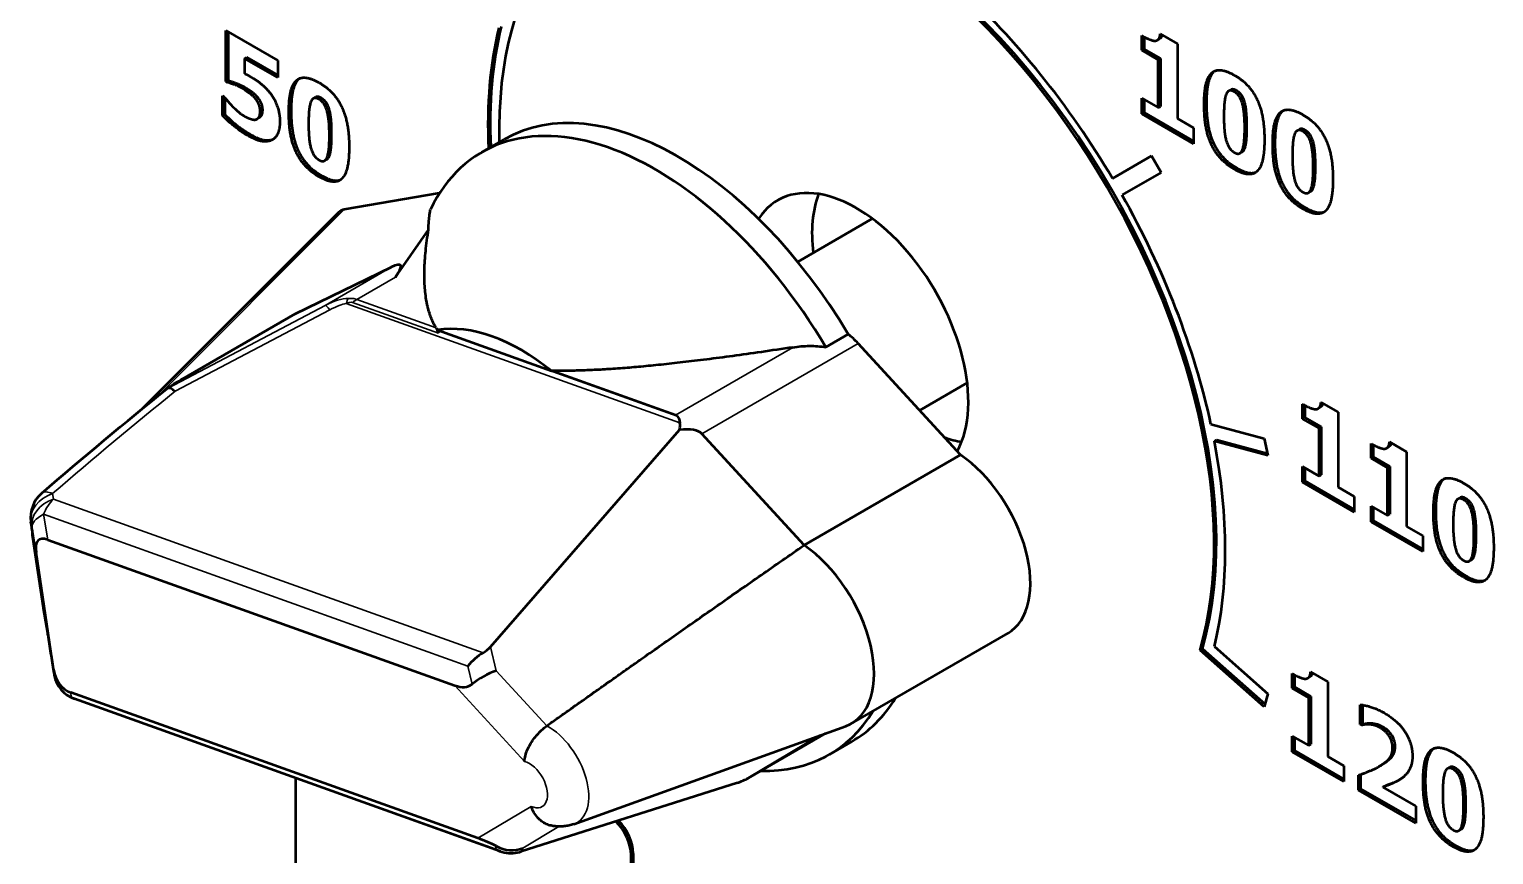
# Model space of a CAD drawing. Header units: millimetres. Extents: x 4735 to 8066, y 756 to 2595.
# Drawn here: x 6263.74 to 6310.08, y 2103.52 to 2129.63 of the extents above; entities that cross this region are included whole.
import ezdxf

# ---------------------------------------------------------------- set-up
doc = ezdxf.new("R2010")
doc.units = ezdxf.units.MM
doc.header["$LTSCALE"] = 1.8
doc.layers.add('외형선(ISO)', color=7, linetype='Continuous', lineweight=50)
doc.layers.add('좁은 외형선(ISO)', color=7, linetype='Continuous', lineweight=35)

msp = doc.modelspace()

# ---------------------------------------------------------------- linework, layer by layer
at = {"layer": '외형선(ISO)'}
for p, q in [((6269.959, 2127.984), (6269.959, 2129.589)), ((6269.959, 2129.589), (6271.599, 2128.642)), ((6270.029, 2129.548), (6270.029, 2128.025)), ((6298.946, 2128.967), (6298.946, 2129.432)), ((6299.016, 2129.393), (6299.016, 2129.007)), ((6299.439, 2129.289), (6299.51, 2129.33)), ((6299.529, 2129.484), (6300.071, 2129.172)), ((6300.071, 2129.172), (6300.071, 2126.805)), ((6270.546, 2128.71), (6270.617, 2128.751)), ((6271.599, 2128.102), (6270.546, 2128.71)), ((6270.546, 2128.71), (6270.546, 2128.235)), ((6270.617, 2128.751), (6271.599, 2128.184)), ((6271.599, 2128.642), (6271.599, 2128.102)), ((6298.946, 2128.967), (6299.016, 2129.007)), ((6299.467, 2128.666), (6298.946, 2128.967)), ((6299.016, 2129.007), (6299.538, 2128.706)), ((6299.467, 2128.666), (6299.538, 2128.706)), ((6299.467, 2127.153), (6299.467, 2128.666)), ((6299.538, 2128.706), (6299.538, 2127.194)), ((6269.959, 2127.984), (6270.029, 2128.025)), ((6270.013, 2127.953), (6269.959, 2127.984)), ((6270.013, 2127.953), (6270.084, 2127.994)), ((6270.029, 2128.025), (6270.084, 2127.994)), ((6301.692, 2127.676), (6301.762, 2127.717)), ((6269.852, 2126.906), (6269.852, 2127.529)), ((6269.852, 2127.529), (6269.909, 2127.497)), ((6269.923, 2127.479), (6269.923, 2126.947)), ((6272.725, 2127.439), (6272.796, 2127.48)), ((6298.946, 2126.956), (6298.946, 2127.454)), ((6298.946, 2127.454), (6299.467, 2127.153)), ((6299.016, 2127.414), (6299.016, 2126.997)), ((6269.852, 2126.906), (6269.923, 2126.947)), ((6270.937, 2126.789), (6271.008, 2126.83)), ((6298.946, 2126.956), (6299.016, 2126.997)), ((6300.58, 2126.013), (6298.946, 2126.956)), ((6299.016, 2126.997), (6300.58, 2126.094)), ((6299.467, 2127.153), (6299.538, 2127.194)), ((6300.071, 2126.805), (6300.58, 2126.511)), ((6300.58, 2126.511), (6300.58, 2126.013)), ((6303.86, 2126.425), (6303.93, 2126.465)), ((6278.057, 2125.741), (6278.765, 2126.149)), ((6273.085, 2125.475), (6273.156, 2125.516)), ((6298.02, 2124.912), (6299.255, 2125.626)), ((6299.255, 2125.626), (6298.09, 2124.953)), ((6299.255, 2125.626), (6299.557, 2125.104)), ((6302.052, 2125.712), (6302.123, 2125.753)), ((6298.02, 2124.912), (6298.09, 2124.953)), ((6299.557, 2125.104), (6298.321, 2124.39)), ((6276.723, 2124.449), (6273.708, 2123.931)), ((6304.22, 2124.46), (6304.291, 2124.501)), ((6273.525, 2123.837), (6267.32, 2117.632)), ((6290.421, 2123.642), (6288.056, 2122.276)), ((6275.332, 2121.794), (6276.373, 2123.291)), ((6272.154, 2120.633), (6275.189, 2122.104)), ((6272.154, 2120.633), (6268.774, 2118.682)), ((6276.651, 2120.121), (6280.261, 2118.83)), ((6288.948, 2119.577), (6289.655, 2119.986)), ((6293.206, 2116.168), (6289.974, 2119.688)), ((6284.186, 2117.425), (6280.261, 2118.83)), ((6293.421, 2118.446), (6291.914, 2117.575)), ((6304.033, 2117.312), (6304.033, 2117.777)), ((6304.104, 2117.738), (6304.104, 2117.353)), ((6304.527, 2117.634), (6304.597, 2117.675)), ((6304.617, 2117.83), (6305.158, 2117.517)), ((6305.158, 2117.517), (6305.158, 2115.15)), ((6301.134, 2117.139), (6302.822, 2116.687)), ((6304.033, 2117.312), (6304.104, 2117.353)), ((6304.555, 2117.011), (6304.033, 2117.312)), ((6304.104, 2117.353), (6304.626, 2117.052)), ((6304.555, 2117.011), (6304.626, 2117.052)), ((6304.555, 2115.499), (6304.555, 2117.011)), ((6304.626, 2117.052), (6304.626, 2115.539)), ((6278.331, 2110.098), (6284.319, 2116.963)), ((6288.256, 2113.31), (6285.024, 2116.831)), ((6301.245, 2116.6), (6301.315, 2116.64)), ((6302.933, 2116.148), (6301.245, 2116.6)), ((6301.315, 2116.64), (6302.92, 2116.211)), ((6302.822, 2116.687), (6302.933, 2116.148)), ((6306.785, 2116.578), (6307.326, 2116.265)), ((6288.256, 2113.31), (6293.206, 2116.168)), ((6306.201, 2116.06), (6306.201, 2116.526)), ((6306.201, 2116.06), (6306.272, 2116.101)), ((6306.272, 2116.487), (6306.272, 2116.101)), ((6306.272, 2116.101), (6306.794, 2115.8)), ((6306.695, 2116.382), (6306.765, 2116.423)), ((6307.326, 2116.265), (6307.326, 2113.898)), ((6304.033, 2115.302), (6304.033, 2115.8)), ((6304.033, 2115.8), (6304.555, 2115.499)), ((6304.104, 2115.759), (6304.104, 2115.343)), ((6306.723, 2115.759), (6306.201, 2116.06)), ((6306.723, 2115.759), (6306.794, 2115.8)), ((6306.723, 2114.247), (6306.723, 2115.759)), ((6306.794, 2115.8), (6306.794, 2114.288)), ((6304.033, 2115.302), (6304.104, 2115.343)), ((6305.668, 2114.358), (6304.033, 2115.302)), ((6304.104, 2115.343), (6305.668, 2114.44)), ((6304.555, 2115.499), (6304.626, 2115.539)), ((6305.158, 2115.15), (6305.668, 2114.856)), ((6305.668, 2114.856), (6305.668, 2114.358)), ((6308.947, 2114.77), (6309.018, 2114.811)), ((6306.201, 2114.05), (6306.201, 2114.548)), ((6306.201, 2114.548), (6306.723, 2114.247)), ((6306.272, 2114.507), (6306.272, 2114.091)), ((6306.723, 2114.247), (6306.794, 2114.288)), ((6306.201, 2114.05), (6306.272, 2114.091)), ((6307.836, 2113.106), (6306.201, 2114.05)), ((6306.272, 2114.091), (6307.836, 2113.188)), ((6307.326, 2113.898), (6307.836, 2113.604)), ((6263.84, 2113.579), (6264.177, 2111.339)), ((6264.322, 2113.48), (6277.203, 2108.872)), ((6307.836, 2113.604), (6307.836, 2113.106)), ((6264.509, 2109.373), (6263.952, 2113.08)), ((6309.308, 2112.806), (6309.378, 2112.847)), ((6264.181, 2111.318), (6264.326, 2110.475)), ((6289.762, 2107.673), (6294.712, 2110.531)), ((6301.244, 2110.103), (6302.932, 2108.606)), ((6300.792, 2109.994), (6300.863, 2110.035)), ((6302.822, 2108.194), (6300.792, 2109.994)), ((6300.863, 2110.035), (6302.845, 2108.278)), ((6264.51, 2109.285), (6264.527, 2109.196)), ((6303.705, 2108.784), (6303.705, 2109.25)), ((6303.776, 2109.21), (6303.776, 2108.825)), ((6304.198, 2109.106), (6304.269, 2109.147)), ((6304.289, 2109.302), (6304.83, 2108.989)), ((6303.705, 2108.784), (6303.776, 2108.825)), ((6304.227, 2108.483), (6303.705, 2108.784)), ((6303.776, 2108.825), (6304.297, 2108.524)), ((6304.83, 2108.989), (6304.83, 2106.622)), ((6277.93, 2104.041), (6265.048, 2108.648)), ((6278.654, 2103.623), (6265.172, 2108.445)), ((6302.932, 2108.606), (6302.822, 2108.194)), ((6304.227, 2108.483), (6304.297, 2108.524)), ((6304.227, 2106.971), (6304.227, 2108.483)), ((6304.297, 2108.524), (6304.297, 2107.012)), ((6305.859, 2107.642), (6305.859, 2108.265)), ((6305.93, 2108.258), (6305.93, 2107.683)), ((6280.971, 2104.486), (6289.576, 2107.587)), ((6286.489, 2105.941), (6288.949, 2107.361)), ((6286.493, 2105.943), (6288.759, 2107.293)), ((6305.859, 2107.642), (6305.93, 2107.683)), ((6305.907, 2107.615), (6305.859, 2107.642)), ((6305.907, 2107.615), (6305.978, 2107.655)), ((6305.93, 2107.683), (6305.978, 2107.655)), ((6306.142, 2107.639), (6306.213, 2107.68)), ((6289.057, 2106.689), (6289.765, 2107.097)), ((6303.705, 2106.774), (6303.705, 2107.272)), ((6303.705, 2107.272), (6304.227, 2106.971)), ((6303.705, 2106.774), (6303.776, 2106.815)), ((6303.776, 2107.231), (6303.776, 2106.815)), ((6303.776, 2106.815), (6305.34, 2105.912)), ((6304.227, 2106.971), (6304.297, 2107.012)), ((6305.34, 2105.83), (6303.705, 2106.774)), ((6304.83, 2106.622), (6305.34, 2106.328)), ((6306.46, 2106.315), (6306.531, 2106.356)), ((6272.173, 2099.028), (6272.173, 2105.941)), ((6305.34, 2106.328), (6305.34, 2105.83)), ((6305.799, 2105.565), (6305.799, 2106.031)), ((6305.87, 2106.055), (6305.87, 2105.606)), ((6308.619, 2106.242), (6308.69, 2106.283)), ((6286.155, 2105.789), (6279.306, 2103.619)), ((6305.799, 2105.565), (6305.87, 2105.606)), ((6307.618, 2104.515), (6305.799, 2105.565)), ((6305.87, 2105.606), (6307.618, 2104.596)), ((6306.569, 2105.66), (6306.64, 2105.701)), ((6306.569, 2105.66), (6307.618, 2105.054)), ((6307.618, 2105.054), (6307.618, 2104.515)), ((6308.98, 2104.278), (6309.05, 2104.319)), ((6282.78, 2103.518), (6282.78, 2092.904)), ((6282.85, 2103.559), (6282.85, 2092.945))]:
    msp.add_line(p, q, dxfattribs=at)
for centre, start, end in [((6264.781, 2114.196), 130.6465, 188.1756), ((6264.829, 2113.728), 176.8168, 188.5562), ((6265.166, 2111.488), 188.5562, 189.7672), ((6265.492, 2109.475), 188.8166, 191.0013), ((6265.509, 2109.387), 191.0013, 250.3199)]:
    msp.add_arc(centre, 1, start, end, dxfattribs=at)
for centre, major_axis, ratio, start_param, end_param in [((6289.992, 2119.93), (-8, 13.856), 0.57735, 3.646289, 6.283185), ((6289.921, 2119.889), (-8, 13.856), 0.57735, 3.646289, 7.095941), ((6289.921, 2119.889), (8.25, -14.289), 0.57735, 1.58902, 2.076075), ((6289.921, 2119.889), (-8.25, 14.289), 0.57735, 0.541823, 0.841069), ((6289.992, 2119.93), (8.25, -14.289), 0.57735, 3.683416, 3.982661), ((6284.265, 2116.623), (-5.5, 9.526), 0.57735, 4.732096, 6.283185), ((6283.557, 2116.215), (-5.5, 9.526), 0.57735, 4.732096, 6.655601), ((6289.921, 2119.889), (-2.5, 4.33), 0.57735, 3.477593, 6.569942), ((6292.043, 2121.114), (2.5, -4.33), 0.57735, 3.579742, 4.068888), ((6289.921, 2119.889), (8.25, -14.289), 0.57735, 1.065422, 1.552476), ((6274.113, 2123.011), (-0.523, 0.877), 0.567258, 6.06822, 6.425763), ((6268.488, 2115.934), (6.996, 6.232), 0.068401, 6.004955, 6.519777), ((6279.315, 2113.765), (-3.5, 6.062), 0.57735, 5.305546, 6.066048), ((6289.401, 2118.526), (-1, 1.732), 0.57735, 5.080622, 5.31677), ((6268.656, 2117.446), (-0.548, 0.828), 0.247428, 5.615789, 6.190329), ((6274.753, 2110.07), (9.505, 7.306), 0.103718, 0.022253, 0.066668), ((6279.051, 2112.551), (5.207, 4.78), 0.185589, 6.042342, 6.162872), ((6274.753, 2110.07), (10.3, 6.723), 0.153372, 0.025455, 0.292386), ((6292.043, 2121.114), (2.5, -4.33), 0.57735, 5.683206, 5.845036), ((6289.921, 2119.889), (8.25, -14.289), 0.57735, 0.541823, 1.028878), ((6292.998, 2113.5), (1.714, -2.969), 0.57735, 0, 2.270072), ((6264.781, 2114.196), (-0.652, 0.758), 0.392054, 6.282891, 6.282966), ((6264.781, 2114.196), (-0.99, -0.142), 0.734771, 6.283184, 6.283407), ((6265.155, 2111.911), (-1.117, 1.564), 0.303879, 5.870598, 6.821076), ((6288.048, 2110.642), (1.714, -2.969), 0.57735, 6.179882, 8.553257), ((6265.169, 2106.014), (-1.688, 10.572), 0.013317, 1.132347, 1.250539), ((6277.74, 2111.277), (0.022, -1.472), 0.658757, 0.358048, 0.632599), ((6278.237, 2109.219), (-0.806, -0.724), 0.586319, 4.378169, 4.978016), ((6265.492, 2109.475), (-0.988, -0.153), 0.128642, 0, 0.011829), ((6265.477, 2109.766), (0.47, 1.101), 0.783041, 2.238066, 3.188543), ((6278.334, 2108.82), (-0.907, -0.484), 0.391395, 4.309458, 5.183857), ((6276.596, 2110.712), (1.11, -1.828), 0.432896, 5.793011, 6.344595), ((6284.265, 2116.623), (5.5, -9.526), 0.57735, 0, 0.302799), ((6283.557, 2116.215), (5.5, -9.526), 0.57735, 5.941311, 6.585984), ((6281.14, 2104.008), (5.375, 1.955), 0.018978, 5.907813, 6.183864), ((6282.073, 2103.927), (0.5, -0.866), 0.57735, 0.785398, 2.028122), ((6282.143, 2103.967), (0.5, -0.866), 0.57735, 0.785398, 2.00689), ((6277.629, 2103.849), (1.255, -0.397), 0.211502, 0.844021, 1.395606), ((6278.934, 2104.585), (-0.39, 0.95), 0.94144, 2.252897, 2.852744), ((6278.962, 2104.643), (0.74, -0.678), 0.957389, 4.972293, 5.846692), ((6278.792, 2104.289), (0.992, -0.214), 0.696254, 5.125538, 5.40009)]:
    msp.add_ellipse(centre, major_axis=major_axis, ratio=ratio, start_param=start_param, end_param=end_param, dxfattribs=at)
for points, degree in [([(6298.946, 2129.432), (6299.06, 2129.366), (6299.287, 2129.27), (6299.355, 2129.268)], 2), ([(6299.355, 2129.268), (6299.433, 2129.269), (6299.521, 2129.373), (6299.529, 2129.484)], 2), ([(6270.546, 2128.235), (6270.596, 2128.211), (6270.735, 2128.136), (6270.773, 2128.114)], 2), ([(6300.919, 2127.246), (6300.919, 2127.626), (6301.021, 2128.104), (6301.138, 2128.231)], 2), ([(6301.208, 2128.272), (6301.092, 2128.145), (6300.99, 2127.667), (6300.99, 2127.287)], 2), ([(6301.138, 2128.231), (6301.254, 2128.354), (6301.621, 2128.327), (6301.874, 2128.182)], 2), ([(6301.255, 2128.314), (6301.231, 2128.295), (6301.208, 2128.272)], 2), ([(6301.874, 2128.182), (6302.141, 2128.028), (6302.498, 2127.627), (6302.612, 2127.369)], 2), ([(6270.502, 2127.749), (6270.366, 2127.828), (6270.107, 2127.926), (6270.013, 2127.953)], 2), ([(6270.084, 2127.994), (6270.178, 2127.967), (6270.437, 2127.869), (6270.573, 2127.79)], 2), ([(6270.913, 2127.41), (6270.829, 2127.523), (6270.588, 2127.699), (6270.502, 2127.749)], 2), ([(6270.573, 2127.79), (6270.659, 2127.74), (6270.9, 2127.564), (6270.984, 2127.451)], 2), ([(6270.773, 2128.114), (6270.951, 2128.011), (6271.252, 2127.754), (6271.371, 2127.6)], 2), ([(6271.952, 2127.009), (6271.952, 2127.389), (6272.055, 2127.867), (6272.171, 2127.994)], 2), ([(6272.242, 2128.035), (6272.125, 2127.908), (6272.023, 2127.43), (6272.023, 2127.05)], 2), ([(6272.171, 2127.994), (6272.287, 2128.117), (6272.654, 2128.091), (6272.907, 2127.945)], 2), ([(6272.288, 2128.077), (6272.264, 2128.059), (6272.242, 2128.035)], 2), ([(6272.907, 2127.945), (6273.174, 2127.791), (6273.531, 2127.39), (6273.645, 2127.132)], 2), ([(6301.874, 2127.654), (6301.695, 2127.757), (6301.543, 2127.416), (6301.543, 2126.884)], 2), ([(6301.945, 2127.694), (6301.834, 2127.758), (6301.762, 2127.717)], 2), ([(6302.273, 2126.546), (6302.273, 2127.076), (6302.123, 2127.591), (6301.945, 2127.694)], 2), ([(6269.909, 2127.497), (6269.957, 2127.439), (6270.073, 2127.293), (6270.167, 2127.197)], 2), ([(6271.044, 2127.045), (6271.044, 2127.147), (6270.972, 2127.332), (6270.913, 2127.41)], 2), ([(6270.984, 2127.451), (6271.042, 2127.373), (6271.114, 2127.188), (6271.114, 2127.086)], 2), ([(6271.371, 2127.6), (6271.511, 2127.412), (6271.667, 2126.967), (6271.667, 2126.713)], 2), ([(6272.907, 2127.417), (6272.728, 2127.52), (6272.576, 2127.179), (6272.576, 2126.647)], 2), ([(6272.978, 2127.458), (6272.867, 2127.521), (6272.796, 2127.48)], 2), ([(6273.236, 2126.268), (6273.236, 2126.798), (6273.085, 2127.314), (6272.907, 2127.417)], 2), ([(6273.307, 2126.309), (6273.307, 2126.839), (6273.156, 2127.354), (6272.978, 2127.458)], 2), ([(6301.136, 2126.012), (6301.021, 2126.265), (6300.919, 2126.875), (6300.919, 2127.246)], 2), ([(6300.99, 2127.287), (6300.99, 2126.916), (6301.092, 2126.306), (6301.206, 2126.052)], 2), ([(6302.203, 2126.505), (6302.203, 2127.035), (6302.052, 2127.551), (6301.874, 2127.654)], 2), ([(6302.612, 2127.369), (6302.724, 2127.116), (6302.826, 2126.504), (6302.826, 2126.145)], 2), ([(6270.657, 2126.268), (6270.38, 2126.43), (6269.983, 2126.764), (6269.852, 2126.906)], 2), ([(6269.923, 2126.947), (6270.053, 2126.804), (6270.451, 2126.471), (6270.727, 2126.309)], 2), ([(6270.167, 2127.197), (6270.256, 2127.106), (6270.438, 2126.948), (6270.548, 2126.884)], 2), ([(6270.548, 2126.884), (6270.645, 2126.828), (6270.869, 2126.754), (6270.937, 2126.789)], 2), ([(6270.937, 2126.789), (6270.988, 2126.818), (6271.044, 2126.927), (6271.044, 2127.045)], 2), ([(6271.114, 2127.086), (6271.114, 2126.968), (6271.058, 2126.859), (6271.008, 2126.83)], 2), ([(6272.169, 2125.775), (6272.055, 2126.028), (6271.952, 2126.639), (6271.952, 2127.009)], 2), ([(6272.023, 2127.05), (6272.023, 2126.679), (6272.125, 2126.069), (6272.24, 2125.816)], 2), ([(6273.645, 2127.132), (6273.757, 2126.879), (6273.86, 2126.267), (6273.86, 2125.908)], 2), ([(6301.543, 2126.884), (6301.543, 2126.36), (6301.695, 2125.837), (6301.874, 2125.734)], 2), ([(6303.087, 2125.994), (6303.087, 2126.374), (6303.189, 2126.852), (6303.306, 2126.98)], 2), ([(6303.376, 2127.02), (6303.26, 2126.893), (6303.158, 2126.415), (6303.158, 2126.035)], 2), ([(6303.306, 2126.98), (6303.422, 2127.102), (6303.789, 2127.076), (6304.042, 2126.93)], 2), ([(6303.423, 2127.062), (6303.399, 2127.044), (6303.376, 2127.02)], 2), ([(6304.042, 2126.93), (6304.309, 2126.776), (6304.666, 2126.375), (6304.78, 2126.117)], 2), ([(6271.667, 2126.713), (6271.667, 2126.488), (6271.535, 2126.185), (6271.405, 2126.123)], 2), ([(6272.576, 2126.647), (6272.576, 2126.123), (6272.728, 2125.6), (6272.907, 2125.497)], 2), ([(6301.874, 2125.734), (6302.05, 2125.632), (6302.203, 2125.979), (6302.203, 2126.505)], 2), ([(6304.042, 2126.402), (6303.863, 2126.505), (6303.711, 2126.164), (6303.711, 2125.632)], 2), ([(6304.113, 2126.443), (6304.002, 2126.507), (6303.93, 2126.465)], 2), ([(6304.371, 2125.253), (6304.371, 2125.784), (6304.22, 2126.299), (6304.042, 2126.402)], 2), ([(6304.441, 2125.294), (6304.441, 2125.824), (6304.291, 2126.34), (6304.113, 2126.443)], 2), ([(6271.405, 2126.123), (6271.274, 2126.062), (6270.917, 2126.117), (6270.657, 2126.268)], 2), ([(6272.24, 2125.816), (6272.354, 2125.56), (6272.715, 2125.161), (6272.978, 2125.01)], 2), ([(6272.907, 2125.497), (6273.083, 2125.395), (6273.236, 2125.742), (6273.236, 2126.268)], 2), ([(6273.86, 2125.908), (6273.86, 2125.537), (6273.757, 2125.041), (6273.643, 2124.919)], 2), ([(6301.874, 2125.206), (6301.611, 2125.357), (6301.25, 2125.756), (6301.136, 2126.012)], 2), ([(6301.206, 2126.052), (6301.321, 2125.797), (6301.682, 2125.398), (6301.945, 2125.247)], 2), ([(6302.826, 2126.145), (6302.826, 2125.774), (6302.724, 2125.278), (6302.61, 2125.156)], 2), ([(6303.304, 2124.76), (6303.189, 2125.014), (6303.087, 2125.624), (6303.087, 2125.994)], 2), ([(6303.158, 2126.035), (6303.158, 2125.665), (6303.26, 2125.054), (6303.374, 2124.801)], 2), ([(6304.78, 2126.117), (6304.892, 2125.865), (6304.994, 2125.252), (6304.994, 2124.893)], 2), ([(6272.907, 2124.969), (6272.644, 2125.121), (6272.283, 2125.519), (6272.169, 2125.775)], 2), ([(6303.711, 2125.632), (6303.711, 2125.108), (6303.863, 2124.585), (6304.042, 2124.482)], 2), ([(6273.643, 2124.919), (6273.531, 2124.799), (6273.168, 2124.818), (6272.907, 2124.969)], 2), ([(6302.61, 2125.156), (6302.498, 2125.036), (6302.135, 2125.055), (6301.874, 2125.206)], 2), ([(6304.042, 2124.482), (6304.218, 2124.38), (6304.371, 2124.728), (6304.371, 2125.253)], 2), ([(6304.994, 2124.893), (6304.994, 2124.523), (6304.892, 2124.026), (6304.778, 2123.904)], 2), ([(6304.042, 2123.954), (6303.779, 2124.106), (6303.418, 2124.504), (6303.304, 2124.76)], 2), ([(6303.374, 2124.801), (6303.489, 2124.545), (6303.85, 2124.147), (6304.113, 2123.995)], 2), ([(6304.778, 2123.904), (6304.666, 2123.784), (6304.303, 2123.803), (6304.042, 2123.954)], 2), ([(6276.609, 2120.189), (6276.641, 2120.138), (6276.667, 2120.081), (6276.684, 2120.019)], 3), ([(6276.684, 2120.019), (6276.675, 2120.049), (6276.665, 2120.079), (6276.655, 2120.108)], 3), ([(6264.133, 2114.957), (6265.44, 2116.081), (6266.772, 2117.193), (6268.13, 2118.292)], 3), ([(6304.033, 2117.777), (6304.148, 2117.711), (6304.374, 2117.615), (6304.442, 2117.613)], 2), ([(6304.442, 2117.613), (6304.521, 2117.614), (6304.609, 2117.718), (6304.617, 2117.83)], 2), ([(6306.61, 2116.361), (6306.689, 2116.362), (6306.777, 2116.467), (6306.785, 2116.578)], 2), ([(6306.201, 2116.526), (6306.316, 2116.46), (6306.542, 2116.364), (6306.61, 2116.361)], 2), ([(6308.175, 2114.34), (6308.175, 2114.719), (6308.277, 2115.198), (6308.393, 2115.325)], 2), ([(6308.464, 2115.366), (6308.348, 2115.238), (6308.246, 2114.76), (6308.246, 2114.38)], 2), ([(6308.393, 2115.325), (6308.51, 2115.448), (6308.877, 2115.421), (6309.129, 2115.275)], 2), ([(6308.511, 2115.407), (6308.486, 2115.389), (6308.464, 2115.366)], 2), ([(6309.129, 2115.275), (6309.396, 2115.121), (6309.753, 2114.721), (6309.868, 2114.462)], 2), ([(6309.129, 2114.747), (6308.951, 2114.85), (6308.799, 2114.51), (6308.799, 2113.977)], 2), ([(6309.2, 2114.788), (6309.09, 2114.852), (6309.018, 2114.811)], 2), ([(6309.458, 2113.598), (6309.458, 2114.129), (6309.308, 2114.644), (6309.129, 2114.747)], 2), ([(6309.529, 2113.639), (6309.529, 2114.17), (6309.379, 2114.685), (6309.2, 2114.788)], 2), ([(6308.391, 2113.105), (6308.277, 2113.359), (6308.175, 2113.969), (6308.175, 2114.34)], 2), ([(6308.246, 2114.38), (6308.246, 2114.01), (6308.348, 2113.4), (6308.462, 2113.146)], 2), ([(6309.868, 2114.462), (6309.98, 2114.21), (6310.082, 2113.597), (6310.082, 2113.238)], 2), ([(6263.917, 2113.191), (6263.872, 2113.497), (6263.83, 2113.786), (6263.792, 2114.054)], 3), ([(6308.799, 2113.977), (6308.799, 2113.454), (6308.951, 2112.93), (6309.129, 2112.827)], 2), ([(6280.115, 2107.593), (6283.495, 2109.997), (6288.256, 2113.31)], 2), ([(6309.129, 2112.827), (6309.306, 2112.725), (6309.458, 2113.073), (6309.458, 2113.598)], 2), ([(6309.129, 2112.299), (6308.867, 2112.451), (6308.506, 2112.849), (6308.391, 2113.105)], 2), ([(6308.462, 2113.146), (6308.576, 2112.89), (6308.937, 2112.492), (6309.2, 2112.34)], 2), ([(6310.082, 2113.238), (6310.082, 2112.868), (6309.98, 2112.371), (6309.866, 2112.25)], 2), ([(6309.866, 2112.25), (6309.753, 2112.129), (6309.39, 2112.149), (6309.129, 2112.299)], 2), ([(6303.705, 2109.25), (6303.819, 2109.184), (6304.046, 2109.087), (6304.114, 2109.085)], 2), ([(6304.114, 2109.085), (6304.192, 2109.086), (6304.281, 2109.191), (6304.289, 2109.302)], 2), ([(6305.859, 2108.265), (6305.963, 2108.263), (6306.409, 2108.126), (6306.615, 2108.007)], 2), ([(6306.615, 2108.007), (6307.056, 2107.752), (6307.51, 2107.037), (6307.51, 2106.627)], 2), ([(6306.142, 2107.639), (6306.058, 2107.644), (6305.937, 2107.62), (6305.907, 2107.615)], 2), ([(6305.978, 2107.655), (6306.008, 2107.661), (6306.128, 2107.684), (6306.213, 2107.68)], 2), ([(6306.491, 2107.532), (6306.397, 2107.587), (6306.228, 2107.631), (6306.142, 2107.639)], 2), ([(6306.213, 2107.68), (6306.299, 2107.672), (6306.467, 2107.628), (6306.562, 2107.573)], 2), ([(6306.882, 2106.894), (6306.882, 2107.094), (6306.675, 2107.426), (6306.491, 2107.532)], 2), ([(6306.562, 2107.573), (6306.746, 2107.467), (6306.953, 2107.134), (6306.953, 2106.935)], 2), ([(6306.537, 2106.362), (6306.719, 2106.476), (6306.882, 2106.718), (6306.882, 2106.894)], 2), ([(6306.953, 2106.935), (6306.953, 2106.759), (6306.79, 2106.517), (6306.608, 2106.403)], 2), ([(6308.136, 2106.838), (6308.02, 2106.711), (6307.917, 2106.232), (6307.917, 2105.853)], 2), ([(6308.065, 2106.797), (6308.182, 2106.92), (6308.549, 2106.893), (6308.801, 2106.747)], 2), ([(6308.182, 2106.88), (6308.158, 2106.861), (6308.136, 2106.838)], 2), ([(6305.799, 2106.031), (6306.03, 2106.11), (6306.399, 2106.273), (6306.537, 2106.362)], 2), ([(6306.608, 2106.403), (6306.571, 2106.379), (6306.531, 2106.356)], 2), ([(6307.51, 2106.627), (6307.51, 2106.374), (6307.303, 2106.007), (6307.064, 2105.867)], 2), ([(6307.847, 2105.812), (6307.847, 2106.192), (6307.949, 2106.67), (6308.065, 2106.797)], 2), ([(6308.801, 2106.747), (6309.068, 2106.593), (6309.425, 2106.193), (6309.539, 2105.934)], 2), ([(6308.801, 2106.219), (6308.623, 2106.322), (6308.47, 2105.982), (6308.47, 2105.449)], 2), ([(6308.872, 2106.26), (6308.761, 2106.324), (6308.69, 2106.283)], 2), ([(6309.13, 2105.071), (6309.13, 2105.601), (6308.98, 2106.116), (6308.801, 2106.219)], 2), ([(6309.201, 2105.111), (6309.201, 2105.642), (6309.05, 2106.157), (6308.872, 2106.26)], 2), ([(6309.539, 2105.934), (6309.652, 2105.682), (6309.754, 2105.069), (6309.754, 2104.711)], 2), ([(6307.064, 2105.867), (6306.914, 2105.783), (6306.631, 2105.68), (6306.569, 2105.66)], 2), ([(6308.063, 2104.577), (6307.949, 2104.831), (6307.847, 2105.441), (6307.847, 2105.812)], 2), ([(6307.917, 2105.853), (6307.917, 2105.482), (6308.02, 2104.872), (6308.134, 2104.618)], 2), ([(6308.47, 2105.449), (6308.47, 2104.926), (6308.623, 2104.403), (6308.801, 2104.299)], 2), ([(6308.801, 2104.299), (6308.978, 2104.198), (6309.13, 2104.545), (6309.13, 2105.071)], 2), ([(6308.801, 2103.771), (6308.539, 2103.923), (6308.178, 2104.321), (6308.063, 2104.577)], 2), ([(6308.134, 2104.618), (6308.248, 2104.362), (6308.609, 2103.964), (6308.872, 2103.812)], 2), ([(6309.754, 2104.711), (6309.754, 2104.34), (6309.652, 2103.843), (6309.537, 2103.722)], 2), ([(6309.537, 2103.722), (6309.425, 2103.601), (6309.062, 2103.621), (6308.801, 2103.771)], 2)]:
    msp.add_open_spline(points, degree=degree, dxfattribs=at)
for points, degree, knots in [([(6299.589, 2129.45), (6299.575, 2129.394), (6299.531, 2129.342), (6299.51, 2129.33)], 2, [0.375884, 0.375884, 0.375884, 1, 1.377049, 1.377049, 1.377049]), ([(6270.727, 2126.309), (6270.988, 2126.158), (6271.339, 2126.104), (6271.466, 2126.16)], 2, [0, 0, 0, 1, 1.965596, 1.965596, 1.965596]), ([(6273.156, 2125.516), (6273.201, 2125.542), (6273.307, 2125.783), (6273.307, 2126.309)], 2, [0.611111, 0.611111, 0.611111, 1, 2, 2, 2]), ([(6302.123, 2125.753), (6302.168, 2125.779), (6302.273, 2126.02), (6302.273, 2126.546)], 2, [0.611111, 0.611111, 0.611111, 1, 2, 2, 2]), ([(6272.978, 2125.01), (6273.238, 2124.859), (6273.518, 2124.844), (6273.596, 2124.877)], 2, [0, 0, 0, 1, 1.542432, 1.542432, 1.542432]), ([(6301.945, 2125.247), (6302.205, 2125.096), (6302.485, 2125.081), (6302.563, 2125.114)], 2, [0, 0, 0, 1, 1.542432, 1.542432, 1.542432]), ([(6304.291, 2124.501), (6304.336, 2124.527), (6304.441, 2124.768), (6304.441, 2125.294)], 2, [0.611111, 0.611111, 0.611111, 1, 2, 2, 2]), ([(6304.113, 2123.995), (6304.373, 2123.844), (6304.653, 2123.829), (6304.731, 2123.862)], 2, [0, 0, 0, 1, 1.542432, 1.542432, 1.542432]), ([(6287.902, 2119.57), (6288.08, 2119.598), (6288.258, 2119.613), (6288.595, 2119.617), (6288.772, 2119.604), (6288.948, 2119.577)], 3, [0.2307568, 0.2307568, 0.2307568, 0.2307568, 0.2828321, 0.2828321, 0.3320507, 0.3320507, 0.3320507, 0.3320507]), ([(6268.13, 2118.283), (6268.126, 2118.282), (6268.124, 2118.282), (6268.122, 2118.284), (6268.126, 2118.288), (6268.145, 2118.304), (6268.168, 2118.32), (6268.322, 2118.42), (6268.602, 2118.582), (6268.774, 2118.682)], 3, [0.1135982, 0.1135982, 0.1135982, 0.1135982, 0.1184043, 0.1184043, 0.1278515, 0.1278515, 0.145116, 0.145116, 0.2366337, 0.2366337, 0.2366337, 0.2366337]), ([(6304.677, 2117.795), (6304.663, 2117.74), (6304.619, 2117.687), (6304.597, 2117.675)], 2, [0.375884, 0.375884, 0.375884, 1, 1.377049, 1.377049, 1.377049]), ([(6284.239, 2117.396), (6284.245, 2117.391), (6284.251, 2117.385), (6284.271, 2117.361), (6284.282, 2117.342), (6284.307, 2117.281), (6284.317, 2117.237), (6284.326, 2117.185), (6284.326, 2117.183), (6284.327, 2117.181)], 3, [-1.49038289, -1.49038289, -1.49038289, -1.49038289, -1.48539604, -1.48539604, -1.47049489, -1.47049489, -1.44069259, -1.44069259, -1.43932791, -1.43932791, -1.43932791, -1.43932791]), ([(6306.845, 2116.543), (6306.831, 2116.488), (6306.787, 2116.436), (6306.765, 2116.423)], 2, [0.375884, 0.375884, 0.375884, 1, 1.377049, 1.377049, 1.377049]), ([(6309.378, 2112.847), (6309.423, 2112.872), (6309.529, 2113.114), (6309.529, 2113.639)], 2, [0.611111, 0.611111, 0.611111, 1, 2, 2, 2]), ([(6263.92, 2113.174), (6263.919, 2113.175), (6263.919, 2113.177), (6263.918, 2113.182), (6263.918, 2113.187), (6263.917, 2113.191)], 3, [-0.00044411, -0.00044411, -0.00044411, -0.00044411, 0, 0, 0.001355143, 0.001355143, 0.001355143, 0.001355143]), ([(6309.2, 2112.34), (6309.461, 2112.19), (6309.741, 2112.174), (6309.819, 2112.207)], 2, [0, 0, 0, 1, 1.542432, 1.542432, 1.542432]), ([(6264.326, 2110.475), (6264.325, 2110.476), (6264.325, 2110.478), (6264.325, 2110.481), (6264.325, 2110.481), (6264.325, 2110.482)], 3, [0.100668308, 0.100668308, 0.100668308, 0.100668308, 0.102525833, 0.102525833, 0.102971394, 0.102971394, 0.102971394, 0.102971394]), ([(6304.348, 2109.267), (6304.335, 2109.212), (6304.291, 2109.16), (6304.269, 2109.147)], 2, [0.375884, 0.375884, 0.375884, 1, 1.377049, 1.377049, 1.377049]), ([(6279.408, 2106.472), (6279.408, 2106.473), (6279.408, 2106.475), (6279.412, 2106.534), (6279.422, 2106.594), (6279.455, 2106.716), (6279.477, 2106.779), (6279.553, 2106.954), (6279.619, 2107.066), (6279.771, 2107.276), (6279.857, 2107.372), (6280.003, 2107.507), (6280.059, 2107.553), (6280.115, 2107.593)], 3, [-0.0005602, -0.0005602, -0.0005602, -0.0005602, 0, 0, 0.0220315, 0.0220315, 0.0441746, 0.0441746, 0.083679, 0.083679, 0.122246, 0.122246, 0.1458546, 0.1458546, 0.1458546, 0.1458546]), ([(6306.64, 2105.701), (6306.702, 2105.721), (6306.967, 2105.817), (6307.098, 2105.888)], 2, [0, 0, 0, 1, 1.877681, 1.877681, 1.877681]), ([(6280.25, 2104.437), (6280.199, 2104.447), (6280.149, 2104.463), (6280, 2104.531), (6279.908, 2104.6), (6279.784, 2104.738), (6279.744, 2104.793), (6279.675, 2104.913), (6279.646, 2104.976), (6279.623, 2105.045), (6279.622, 2105.047), (6279.622, 2105.048)], 3, [0.2179085, 0.2179085, 0.2179085, 0.2179085, 0.2371279, 0.2371279, 0.2766323, 0.2766323, 0.2987753, 0.2987753, 0.3208069, 0.3208069, 0.321367, 0.321367, 0.321367, 0.321367]), ([(6309.05, 2104.319), (6309.095, 2104.345), (6309.201, 2104.586), (6309.201, 2105.111)], 2, [0.611111, 0.611111, 0.611111, 1, 2, 2, 2]), ([(6280.971, 2104.486), (6280.921, 2104.468), (6280.871, 2104.453), (6280.769, 2104.43), (6280.719, 2104.422), (6280.62, 2104.411), (6280.571, 2104.409), (6280.475, 2104.409), (6280.428, 2104.412), (6280.337, 2104.421), (6280.292, 2104.428), (6280.25, 2104.437)], 3, [3.1711064, 3.1711064, 3.1711064, 3.1711064, 3.2446584, 3.2446584, 3.3182105, 3.3182105, 3.3917625, 3.3917625, 3.4653145, 3.4653145, 3.5388665, 3.5388665, 3.5388665, 3.5388665]), ([(6308.872, 2103.812), (6309.133, 2103.662), (6309.413, 2103.647), (6309.491, 2103.68)], 2, [0, 0, 0, 1, 1.542432, 1.542432, 1.542432])]:
    msp.add_open_spline(points, degree=degree, knots=knots, dxfattribs=at)
for points, weights in [([(6276.373, 2123.291), (6276.37, 2123.566), (6276.433, 2123.933)], [1.57990419301, 1.53914798987, 1.48965411062]), ([(6276.609, 2120.189), (6276.03, 2121.186), (6276.373, 2123.291)], [1.00355993577, 1.05577367598, 1.01686249804]), ([(6276.655, 2120.108), (6276.653, 2120.114), (6276.651, 2120.121)], [1.42245444357, 1.42187746386, 1.42129661303]), ([(6287.902, 2119.57), (6282.72, 2118.782), (6280.261, 2118.83)], [1.49975320545, 1.77837596125, 1.88888888889])]:
    msp.add_rational_spline(points, weights, degree=2, dxfattribs=at)
at = {"layer": '좁은 외형선(ISO)'}
for p, q in [((6301.138, 2128.231), (6301.208, 2128.272)), ((6270.502, 2127.749), (6270.573, 2127.79)), ((6272.171, 2127.994), (6272.242, 2128.035)), ((6301.874, 2127.654), (6301.945, 2127.694)), ((6270.913, 2127.41), (6270.984, 2127.451)), ((6272.907, 2127.417), (6272.978, 2127.458)), ((6300.919, 2127.246), (6300.99, 2127.287)), ((6271.044, 2127.045), (6271.114, 2127.086)), ((6271.952, 2127.009), (6272.023, 2127.05)), ((6303.306, 2126.98), (6303.376, 2127.02)), ((6270.657, 2126.268), (6270.727, 2126.309)), ((6273.236, 2126.268), (6273.307, 2126.309)), ((6302.203, 2126.505), (6302.273, 2126.546)), ((6304.042, 2126.402), (6304.113, 2126.443)), ((6271.405, 2126.123), (6271.459, 2126.154)), ((6272.169, 2125.775), (6272.24, 2125.816)), ((6301.136, 2126.012), (6301.206, 2126.052)), ((6303.087, 2125.994), (6303.158, 2126.035)), ((6272.907, 2124.969), (6272.978, 2125.01)), ((6301.874, 2125.206), (6301.945, 2125.247)), ((6304.371, 2125.253), (6304.441, 2125.294)), ((6303.304, 2124.76), (6303.374, 2124.801)), ((6304.042, 2123.954), (6304.113, 2123.995)), ((6267.806, 2118.029), (6273.708, 2123.931)), ((6275.189, 2122.104), (6273.101, 2120.899)), ((6274.104, 2121.085), (6275.332, 2121.794)), ((6273.101, 2120.899), (6268.13, 2118.283)), ((6268.353, 2118.18), (6273.25, 2120.757)), ((6273.77, 2120.956), (6284.327, 2117.181)), ((6273.969, 2120.99), (6276.684, 2120.019)), ((6276.609, 2120.189), (6274.104, 2121.085)), ((6284.239, 2117.396), (6276.655, 2120.108)), ((6287.902, 2119.57), (6284.186, 2117.425)), ((6285.024, 2116.831), (6289.974, 2119.688)), ((6308.393, 2115.325), (6308.464, 2115.366)), ((6264.503, 2114.766), (6264.473, 2114.941)), ((6278.1, 2109.903), (6264.503, 2114.766)), ((6309.129, 2114.747), (6309.2, 2114.788)), ((6264.322, 2113.48), (6264.19, 2114.287)), ((6264.19, 2114.287), (6277.616, 2109.485)), ((6308.175, 2114.34), (6308.246, 2114.38)), ((6263.794, 2114.041), (6263.824, 2113.866)), ((6263.824, 2113.866), (6263.952, 2113.08)), ((6263.841, 2113.573), (6263.92, 2113.174)), ((6264.178, 2111.333), (6263.841, 2113.573)), ((6309.458, 2113.598), (6309.529, 2113.639)), ((6308.391, 2113.105), (6308.462, 2113.146)), ((6309.129, 2112.299), (6309.2, 2112.34)), ((6264.325, 2110.482), (6264.178, 2111.333)), ((6278.515, 2109.336), (6278.331, 2110.098)), ((6264.521, 2109.232), (6264.504, 2109.321)), ((6264.509, 2109.373), (6264.521, 2109.232)), ((6277.616, 2109.485), (6277.753, 2108.916)), ((6280.115, 2107.593), (6278.515, 2109.336)), ((6277.203, 2108.872), (6279.408, 2106.472)), ((6265.06, 2108.504), (6265.048, 2108.648)), ((6278.486, 2103.702), (6265.06, 2108.504)), ((6288.948, 2107.361), (6286.493, 2105.943)), ((6306.491, 2107.532), (6306.562, 2107.573)), ((6306.882, 2106.894), (6306.953, 2106.935)), ((6308.065, 2106.797), (6308.136, 2106.838)), ((6306.537, 2106.362), (6306.608, 2106.403)), ((6308.801, 2106.219), (6308.872, 2106.26)), ((6307.847, 2105.812), (6307.917, 2105.853)), ((6279.622, 2105.048), (6277.93, 2104.041)), ((6309.13, 2105.071), (6309.201, 2105.111)), ((6308.063, 2104.577), (6308.134, 2104.618)), ((6279.359, 2103.729), (6280.501, 2104.409)), ((6278.526, 2103.784), (6278.486, 2103.702)), ((6279.306, 2103.619), (6279.359, 2103.729)), ((6308.801, 2103.771), (6308.872, 2103.812)), ((6282.85, 2103.559), (6282.78, 2103.518))]:
    msp.add_line(p, q, dxfattribs=at)
for centre, major_axis, ratio, start_param, end_param in [((6271.683, 2117.778), (2.56, 3.225), 0.341592, 0.283789, 0.630336), ((6273.558, 2120.012), (-0.466, 0.885), 0.124575, 5.644675, 6.215266), ((6271.374, 2118.523), (2.603, 2.39), 0.185589, 0.265676, 0.612222), ((6274.078, 2120.211), (-0.144, 0.99), 0.317412, 0.366382, 0.673346), ((6274.236, 2120.207), (0.337, 0.942), 0.675085, 0.671975, 0.867024), ((6264.318, 2106.03), (26.034, 23.901), 0.185589, 1.248664, 1.396158), ((6264.781, 2114.196), (-0.985, -0.17), 0.799378, 4.890189, 6.26366), ((6264.812, 2114.021), (-0.985, -0.17), 0.799378, 4.890189, 6.26366), ((6264.781, 2114.196), (-0.652, 0.758), 0.392054, 5.585012, 6.282891), ((6264.812, 2114.021), (0.337, 0.942), 0.675085, 0.929932, 1.52978), ((6264.812, 2114.021), (-0.987, -0.16), 0.440832, 5.319638, 6.270116), ((6264.781, 2114.196), (-0.99, -0.142), 0.734771, 0.000221, 0.017294), ((6265.169, 2106.014), (-1.688, 10.572), 0.013317, 0.706463, 0.824655), ((6264.829, 2113.728), (-0.981, -0.193), 0.957316, 6.036036, 6.24259), ((6264.829, 2113.728), (-0.989, -0.149), 0.459267, 0, 0.013206), ((6265.166, 2111.488), (-0.989, -0.149), 0.459267, 0, 0.013206), ((6265.166, 2111.488), (-0.986, -0.17), 0.789071, 6.264089, 6.283185), ((6265.492, 2109.475), (-0.982, -0.191), 0.952279, 6.244744, 6.283185), ((6265.509, 2109.387), (-0.997, -0.083), 0.987187, 0.073581, 1.024059), ((6265.509, 2109.387), (-0.982, -0.191), 0.952279, 6.244744, 6.283185), ((6265.509, 2109.387), (-0.337, -0.942), 0.675085, 6.097356, 6.283185), ((6280.168, 2106.092), (0.901, -1.561), 0.57735, 6.179882, 8.680627), ((6279.563, 2105.743), (0.407, -0.704), 0.57735, 5.600796, 8.91239)]:
    msp.add_ellipse(centre, major_axis=major_axis, ratio=ratio, start_param=start_param, end_param=end_param, dxfattribs=at)
for points, knots in [([(6273.77, 2120.956), (6273.809, 2120.971), (6273.848, 2120.983), (6273.918, 2120.996), (6273.948, 2120.997), (6273.969, 2120.99)], [-1.42782021, -1.42782021, -1.42782021, -1.42782021, -1.41876822, -1.41876822, -1.40971623, -1.40971623, -1.40971623, -1.40971623]), ([(6274.104, 2121.085), (6274.062, 2121.1), (6274.016, 2121.11), (6273.923, 2121.12), (6273.877, 2121.12), (6273.832, 2121.119)], [1.40971623, 1.40971623, 1.40971623, 1.40971623, 1.41876822, 1.41876822, 1.42782021, 1.42782021, 1.42782021, 1.42782021])]:
    msp.add_open_spline(points, degree=3, knots=knots, dxfattribs=at)

doc.saveas('drawing.dxf')
